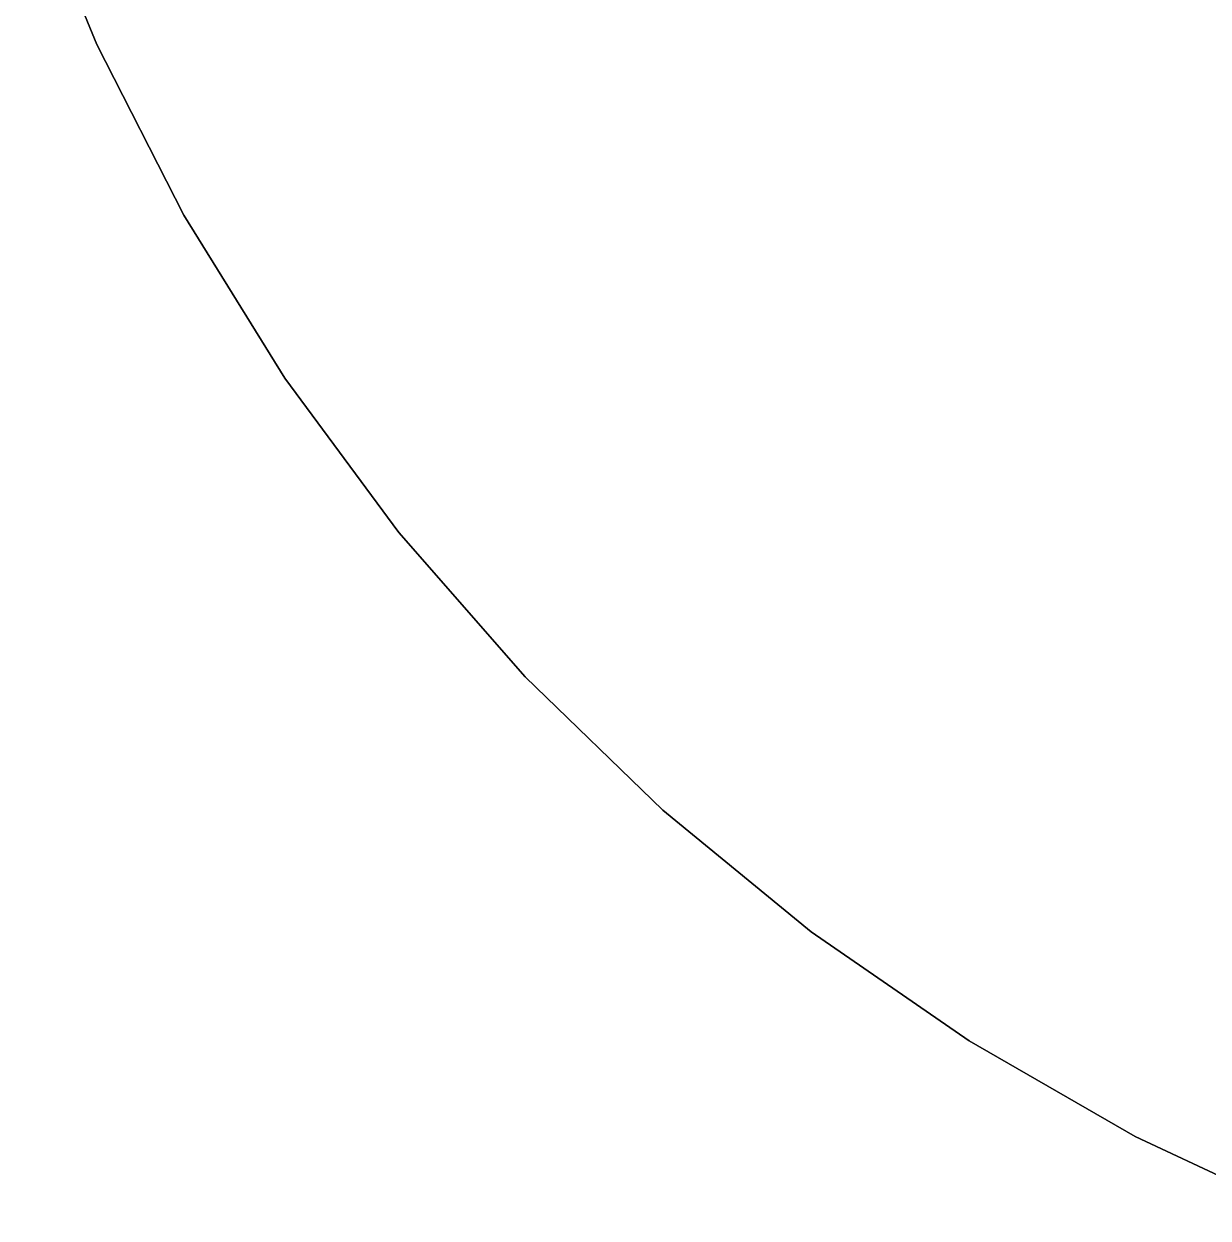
# Model space of a CAD drawing. Header units: millimetres. Extents: x -658 to 1307, y -81 to 472.
# Drawn here: x 1115.169 to 1118.229, y 37.86 to 40.945 of the extents above; entities that cross this region are included whole.
import ezdxf

# ---------------------------------------------------------------- set-up
doc = ezdxf.new("R2010")
doc.units = ezdxf.units.MM
doc.layers.get('0').update_dxf_attribs({"true_color": 0xffffff})

# ---------------------------------------------------------------- blocks, each defined once
blk = doc.blocks.new('Group67_1')
for p, q in [((1115.1694, 41.3508, 0.0004), (1115.3576, 40.8924, 0.0004)), ((1115.3576, 40.8924, 3), (1115.1694, 41.3508, 3)), ((1115.1694, 41.3508, 7.6996), (1115.3576, 40.8924, 7.6996)), ((1115.3576, 40.8924, 4.7), (1115.1694, 41.3508, 4.7)), ((1115.1694, 41.3508, 9.3996), (1115.3576, 40.8924, 9.3996)), ((1115.3576, 40.8924, 12.3992), (1115.1694, 41.3508, 12.3992)), ((1115.1694, 41.3508, 14.0992), (1115.3576, 40.8924, 14.0992)), ((1115.3576, 40.8924, 17.0988), (1115.1694, 41.3508, 17.0988)), ((1115.1694, 41.3508, 18.7988), (1115.3576, 40.8924, 18.7988)), ((1115.3576, 40.8924, 21.7984), (1115.1694, 41.3508, 21.7984)), ((1115.3576, 40.8924, 23.4984), (1115.1694, 41.3508, 23.4984)), ((1115.1694, 41.3508, 26.498), (1115.3576, 40.8924, 26.498)), ((1115.1694, 41.3508, 31.1975), (1115.3576, 40.8924, 31.1975)), ((1115.3576, 40.8924, 28.198), (1115.1694, 41.3508, 28.198)), ((1115.1694, 41.3508, 32.8975), (1115.3576, 40.8924, 32.8975)), ((1115.3576, 40.8924, 35.8971), (1115.1694, 41.3508, 35.8971)), ((1115.1694, 41.3508, 37.5971), (1115.3576, 40.8924, 37.5971)), ((1115.3576, 40.8924, 40.5967), (1115.1694, 41.3508, 40.5967)), ((1115.3576, 40.8924, 42.2967), (1115.1694, 41.3508, 42.2967)), ((1115.3576, 40.8924, 45.2963), (1115.1694, 41.3508, 45.2963)), ((1115.3576, 40.8924, 0.0004), (1115.3576, 40.8924, 3)), ((1115.3576, 40.8924, 0.0004), (1115.5828, 40.4511, 0.0004)), ((1115.5828, 40.4511, 3), (1115.3576, 40.8924, 3)), ((1115.3576, 40.8924, 7.6996), (1115.5828, 40.4511, 7.6996)), ((1115.5828, 40.4511, 4.7), (1115.3576, 40.8924, 4.7)), ((1115.3576, 40.8924, 7.6996), (1115.3576, 40.8924, 4.7)), ((1115.3576, 40.8924, 9.3996), (1115.3576, 40.8924, 12.3992)), ((1115.3576, 40.8924, 9.3996), (1115.5828, 40.4511, 9.3996)), ((1115.5828, 40.4511, 12.3992), (1115.3576, 40.8924, 12.3992)), ((1115.3576, 40.8924, 14.0992), (1115.3576, 40.8924, 17.0988)), ((1115.3576, 40.8924, 14.0992), (1115.5828, 40.4511, 14.0992)), ((1115.5828, 40.4511, 17.0988), (1115.3576, 40.8924, 17.0988)), ((1115.3576, 40.8924, 18.7988), (1115.5828, 40.4511, 18.7988)), ((1115.5828, 40.4511, 21.7984), (1115.3576, 40.8924, 21.7984)), ((1115.3576, 40.8924, 21.7984), (1115.3576, 40.8924, 18.7988)), ((1115.5828, 40.4511, 23.4984), (1115.3576, 40.8924, 23.4984)), ((1115.3576, 40.8924, 26.498), (1115.5828, 40.4511, 26.498)), ((1115.3576, 40.8924, 23.4984), (1115.3576, 40.8924, 26.498)), ((1115.3576, 40.8924, 31.1975), (1115.5828, 40.4511, 31.1975)), ((1115.5828, 40.4511, 28.198), (1115.3576, 40.8924, 28.198)), ((1115.3576, 40.8924, 28.198), (1115.3576, 40.8924, 31.1975)), ((1115.3576, 40.8924, 32.8975), (1115.5828, 40.4511, 32.8975)), ((1115.5828, 40.4511, 35.8971), (1115.3576, 40.8924, 35.8971)), ((1115.3576, 40.8924, 35.8971), (1115.3576, 40.8924, 32.8975)), ((1115.3576, 40.8924, 37.5971), (1115.3576, 40.8924, 40.5967)), ((1115.3576, 40.8924, 37.5971), (1115.5828, 40.4511, 37.5971)), ((1115.5828, 40.4511, 40.5967), (1115.3576, 40.8924, 40.5967)), ((1115.5828, 40.4511, 42.2967), (1115.3576, 40.8924, 42.2967)), ((1115.5828, 40.4511, 45.2963), (1115.3576, 40.8924, 45.2963)), ((1115.3576, 40.8924, 45.2963), (1115.3576, 40.8924, 42.2967)), ((1115.5828, 40.4511, 0.0004), (1115.8436, 40.0297, 0.0004)), ((1115.8436, 40.0297, 3), (1115.5828, 40.4511, 3)), ((1115.5828, 40.4511, 3), (1115.5828, 40.4511, 0.0004)), ((1115.5828, 40.4511, 7.6996), (1115.8436, 40.0297, 7.6996)), ((1115.8436, 40.0297, 4.7), (1115.5828, 40.4511, 4.7)), ((1115.5828, 40.4511, 7.6996), (1115.5828, 40.4511, 4.7)), ((1115.5828, 40.4511, 9.3996), (1115.5828, 40.4511, 12.3992)), ((1115.5828, 40.4511, 9.3996), (1115.8436, 40.0297, 9.3996)), ((1115.8436, 40.0297, 12.3992), (1115.5828, 40.4511, 12.3992)), ((1115.5828, 40.4511, 14.0992), (1115.5828, 40.4511, 17.0988)), ((1115.5828, 40.4511, 14.0992), (1115.8436, 40.0297, 14.0992)), ((1115.8436, 40.0297, 17.0988), (1115.5828, 40.4511, 17.0988)), ((1115.5828, 40.4511, 18.7988), (1115.5828, 40.4511, 21.7984)), ((1115.5828, 40.4511, 18.7988), (1115.8436, 40.0297, 18.7988)), ((1115.8436, 40.0297, 21.7984), (1115.5828, 40.4511, 21.7984)), ((1115.8436, 40.0297, 23.4984), (1115.5828, 40.4511, 23.4984)), ((1115.5828, 40.4511, 26.498), (1115.8436, 40.0297, 26.498)), ((1115.5828, 40.4511, 23.4984), (1115.5828, 40.4511, 26.498)), ((1115.5828, 40.4511, 31.1975), (1115.8436, 40.0297, 31.1975)), ((1115.8436, 40.0297, 28.198), (1115.5828, 40.4511, 28.198)), ((1115.5828, 40.4511, 28.198), (1115.5828, 40.4511, 31.1975)), ((1115.5828, 40.4511, 32.8975), (1115.5828, 40.4511, 35.8971)), ((1115.5828, 40.4511, 32.8975), (1115.8436, 40.0297, 32.8975)), ((1115.8436, 40.0297, 35.8971), (1115.5828, 40.4511, 35.8971)), ((1115.5828, 40.4511, 37.5971), (1115.5828, 40.4511, 40.5967)), ((1115.5828, 40.4511, 37.5971), (1115.8436, 40.0297, 37.5971)), ((1115.8436, 40.0297, 40.5967), (1115.5828, 40.4511, 40.5967)), ((1115.8436, 40.0297, 42.2967), (1115.5828, 40.4511, 42.2967)), ((1115.5828, 40.4511, 42.2967), (1115.5828, 40.4511, 45.2963)), ((1115.8436, 40.0297, 45.2963), (1115.5828, 40.4511, 45.2963)), ((1115.8436, 40.0297, 0.0004), (1116.1382, 39.6313, 0.0004)), ((1116.1382, 39.6313, 3), (1115.8436, 40.0297, 3)), ((1115.8436, 40.0297, 3), (1115.8436, 40.0297, 0.0004)), ((1115.8436, 40.0297, 7.6996), (1116.1382, 39.6313, 7.6996)), ((1116.1382, 39.6313, 4.7), (1115.8436, 40.0297, 4.7)), ((1115.8436, 40.0297, 4.7), (1115.8436, 40.0297, 7.6996)), ((1115.8436, 40.0297, 9.3996), (1116.1382, 39.6313, 9.3996)), ((1116.1382, 39.6313, 12.3992), (1115.8436, 40.0297, 12.3992)), ((1115.8436, 40.0297, 12.3992), (1115.8436, 40.0297, 9.3996)), ((1115.8436, 40.0297, 14.0992), (1116.1382, 39.6313, 14.0992)), ((1116.1382, 39.6313, 17.0988), (1115.8436, 40.0297, 17.0988)), ((1115.8436, 40.0297, 17.0988), (1115.8436, 40.0297, 14.0992)), ((1115.8436, 40.0297, 18.7988), (1116.1382, 39.6313, 18.7988)), ((1116.1382, 39.6313, 21.7984), (1115.8436, 40.0297, 21.7984)), ((1115.8436, 40.0297, 21.7984), (1115.8436, 40.0297, 18.7988)), ((1116.1382, 39.6313, 23.4984), (1115.8436, 40.0297, 23.4984)), ((1115.8436, 40.0297, 26.498), (1116.1382, 39.6313, 26.498)), ((1115.8436, 40.0297, 26.498), (1115.8436, 40.0297, 23.4984)), ((1115.8436, 40.0297, 31.1975), (1116.1382, 39.6313, 31.1975)), ((1116.1382, 39.6313, 28.198), (1115.8436, 40.0297, 28.198)), ((1115.8436, 40.0297, 31.1975), (1115.8436, 40.0297, 28.198)), ((1115.8436, 40.0297, 32.8975), (1116.1382, 39.6313, 32.8975)), ((1116.1382, 39.6313, 35.8971), (1115.8436, 40.0297, 35.8971)), ((1115.8436, 40.0297, 35.8971), (1115.8436, 40.0297, 32.8975)), ((1115.8436, 40.0297, 37.5971), (1116.1382, 39.6313, 37.5971)), ((1116.1382, 39.6313, 40.5967), (1115.8436, 40.0297, 40.5967)), ((1115.8436, 40.0297, 40.5967), (1115.8436, 40.0297, 37.5971)), ((1116.1382, 39.6313, 42.2967), (1115.8436, 40.0297, 42.2967)), ((1116.1382, 39.6313, 45.2963), (1115.8436, 40.0297, 45.2963)), ((1115.8436, 40.0297, 45.2963), (1115.8436, 40.0297, 42.2967)), ((1116.1382, 39.6313, 0.0004), (1116.1382, 39.6313, 3)), ((1116.1382, 39.6313, 0.0004), (1116.4646, 39.2585, 0.0004)), ((1116.4646, 39.2585, 3), (1116.1382, 39.6313, 3)), ((1116.1382, 39.6313, 7.6996), (1116.4646, 39.2585, 7.6996)), ((1116.4646, 39.2585, 4.7), (1116.1382, 39.6313, 4.7)), ((1116.1382, 39.6313, 7.6996), (1116.1382, 39.6313, 4.7)), ((1116.1382, 39.6313, 9.3996), (1116.1382, 39.6313, 12.3992)), ((1116.1382, 39.6313, 9.3996), (1116.4646, 39.2585, 9.3996)), ((1116.4646, 39.2585, 12.3992), (1116.1382, 39.6313, 12.3992)), ((1116.1382, 39.6313, 14.0992), (1116.1382, 39.6313, 17.0988)), ((1116.1382, 39.6313, 14.0992), (1116.4646, 39.2585, 14.0992)), ((1116.4646, 39.2585, 17.0988), (1116.1382, 39.6313, 17.0988)), ((1116.1382, 39.6313, 18.7988), (1116.1382, 39.6313, 21.7984)), ((1116.1382, 39.6313, 18.7988), (1116.4646, 39.2585, 18.7988)), ((1116.4646, 39.2585, 21.7984), (1116.1382, 39.6313, 21.7984)), ((1116.4646, 39.2585, 23.4984), (1116.1382, 39.6313, 23.4984)), ((1116.1382, 39.6313, 26.498), (1116.4646, 39.2585, 26.498)), ((1116.1382, 39.6313, 23.4984), (1116.1382, 39.6313, 26.498)), ((1116.1382, 39.6313, 31.1975), (1116.4646, 39.2585, 31.1975)), ((1116.4646, 39.2585, 28.198), (1116.1382, 39.6313, 28.198)), ((1116.1382, 39.6313, 28.198), (1116.1382, 39.6313, 31.1975)), ((1116.1382, 39.6313, 32.8975), (1116.1382, 39.6313, 35.8971)), ((1116.1382, 39.6313, 32.8975), (1116.4646, 39.2585, 32.8975)), ((1116.4646, 39.2585, 35.8971), (1116.1382, 39.6313, 35.8971)), ((1116.1382, 39.6313, 37.5971), (1116.1382, 39.6313, 40.5967)), ((1116.1382, 39.6313, 37.5971), (1116.4646, 39.2585, 37.5971)), ((1116.4646, 39.2585, 40.5967), (1116.1382, 39.6313, 40.5967)), ((1116.4646, 39.2585, 42.2967), (1116.1382, 39.6313, 42.2967)), ((1116.1382, 39.6313, 42.2967), (1116.1382, 39.6313, 45.2963)), ((1116.4646, 39.2585, 45.2963), (1116.1382, 39.6313, 45.2963)), ((1116.4646, 39.2585, 0.0004), (1116.8205, 38.9137, 0.0004)), ((1116.8205, 38.9137, 3), (1116.4646, 39.2585, 3)), ((1116.4646, 39.2585, 3), (1116.4646, 39.2585, 0.0004)), ((1116.4646, 39.2585, 7.6996), (1116.8205, 38.9137, 7.6996)), ((1116.8205, 38.9137, 4.7), (1116.4646, 39.2585, 4.7)), ((1116.4646, 39.2585, 4.7), (1116.4646, 39.2585, 7.6996)), ((1116.4646, 39.2585, 9.3996), (1116.8205, 38.9137, 9.3996)), ((1116.8205, 38.9137, 12.3992), (1116.4646, 39.2585, 12.3992)), ((1116.4646, 39.2585, 12.3992), (1116.4646, 39.2585, 9.3996)), ((1116.4646, 39.2585, 14.0992), (1116.8205, 38.9137, 14.0992)), ((1116.8205, 38.9137, 17.0988), (1116.4646, 39.2585, 17.0988)), ((1116.4646, 39.2585, 17.0988), (1116.4646, 39.2585, 14.0992)), ((1116.4646, 39.2585, 18.7988), (1116.8205, 38.9137, 18.7988)), ((1116.8205, 38.9137, 21.7984), (1116.4646, 39.2585, 21.7984)), ((1116.4646, 39.2585, 21.7984), (1116.4646, 39.2585, 18.7988)), ((1116.8205, 38.9137, 23.4984), (1116.4646, 39.2585, 23.4984)), ((1116.4646, 39.2585, 26.498), (1116.8205, 38.9137, 26.498)), ((1116.4646, 39.2585, 26.498), (1116.4646, 39.2585, 23.4984)), ((1116.4646, 39.2585, 31.1975), (1116.8205, 38.9137, 31.1975)), ((1116.8205, 38.9137, 28.198), (1116.4646, 39.2585, 28.198)), ((1116.4646, 39.2585, 31.1975), (1116.4646, 39.2585, 28.198)), ((1116.4646, 39.2585, 32.8975), (1116.8205, 38.9137, 32.8975)), ((1116.8205, 38.9137, 35.8971), (1116.4646, 39.2585, 35.8971)), ((1116.4646, 39.2585, 35.8971), (1116.4646, 39.2585, 32.8975)), ((1116.4646, 39.2585, 37.5971), (1116.8205, 38.9137, 37.5971)), ((1116.8205, 38.9137, 40.5967), (1116.4646, 39.2585, 40.5967)), ((1116.4646, 39.2585, 40.5967), (1116.4646, 39.2585, 37.5971)), ((1116.8205, 38.9137, 42.2967), (1116.4646, 39.2585, 42.2967)), ((1116.8205, 38.9137, 45.2963), (1116.4646, 39.2585, 45.2963)), ((1116.4646, 39.2585, 45.2963), (1116.4646, 39.2585, 42.2967)), ((1116.8205, 38.9137, 0.0004), (1116.8205, 38.9137, 3)), ((1116.8205, 38.9137, 0.0004), (1117.2036, 38.5995, 0.0004)), ((1117.2036, 38.5995, 3), (1116.8205, 38.9137, 3)), ((1116.8205, 38.9137, 7.6996), (1117.2036, 38.5995, 7.6996)), ((1117.2036, 38.5995, 4.7), (1116.8205, 38.9137, 4.7)), ((1116.8205, 38.9137, 7.6996), (1116.8205, 38.9137, 4.7)), ((1116.8205, 38.9137, 9.3996), (1116.8205, 38.9137, 12.3992)), ((1116.8205, 38.9137, 9.3996), (1117.2036, 38.5995, 9.3996)), ((1117.2036, 38.5995, 12.3992), (1116.8205, 38.9137, 12.3992)), ((1116.8205, 38.9137, 14.0992), (1116.8205, 38.9137, 17.0988)), ((1116.8205, 38.9137, 14.0992), (1117.2036, 38.5995, 14.0992)), ((1117.2036, 38.5995, 17.0988), (1116.8205, 38.9137, 17.0988)), ((1116.8205, 38.9137, 18.7988), (1116.8205, 38.9137, 21.7984)), ((1116.8205, 38.9137, 18.7988), (1117.2036, 38.5995, 18.7988)), ((1117.2036, 38.5995, 21.7984), (1116.8205, 38.9137, 21.7984)), ((1117.2036, 38.5995, 23.4984), (1116.8205, 38.9137, 23.4984)), ((1116.8205, 38.9137, 26.498), (1117.2036, 38.5995, 26.498)), ((1116.8205, 38.9137, 23.4984), (1116.8205, 38.9137, 26.498)), ((1116.8205, 38.9137, 31.1975), (1117.2036, 38.5995, 31.1975)), ((1117.2036, 38.5995, 28.198), (1116.8205, 38.9137, 28.198)), ((1116.8205, 38.9137, 31.1975), (1116.8205, 38.9137, 28.198)), ((1116.8205, 38.9137, 32.8975), (1116.8205, 38.9137, 35.8971)), ((1116.8205, 38.9137, 32.8975), (1117.2036, 38.5995, 32.8975)), ((1117.2036, 38.5995, 35.8971), (1116.8205, 38.9137, 35.8971)), ((1116.8205, 38.9137, 37.5971), (1116.8205, 38.9137, 40.5967)), ((1116.8205, 38.9137, 37.5971), (1117.2036, 38.5995, 37.5971)), ((1117.2036, 38.5995, 40.5967), (1116.8205, 38.9137, 40.5967)), ((1117.2036, 38.5995, 42.2967), (1116.8205, 38.9137, 42.2967)), ((1116.8205, 38.9137, 42.2967), (1116.8205, 38.9137, 45.2963)), ((1117.2036, 38.5995, 45.2963), (1116.8205, 38.9137, 45.2963)), ((1117.2036, 38.5995, 0.0004), (1117.6113, 38.3178, 0.0004)), ((1117.6113, 38.3178, 3), (1117.2036, 38.5995, 3)), ((1117.2036, 38.5995, 3), (1117.2036, 38.5995, 0.0004)), ((1117.2036, 38.5995, 7.6996), (1117.6113, 38.3178, 7.6996)), ((1117.6113, 38.3178, 4.7), (1117.2036, 38.5995, 4.7)), ((1117.2036, 38.5995, 7.6996), (1117.2036, 38.5995, 4.7)), ((1117.2036, 38.5995, 9.3996), (1117.6113, 38.3178, 9.3996)), ((1117.6113, 38.3178, 12.3992), (1117.2036, 38.5995, 12.3992)), ((1117.2036, 38.5995, 12.3992), (1117.2036, 38.5995, 9.3996)), ((1117.2036, 38.5995, 14.0992), (1117.6113, 38.3178, 14.0992)), ((1117.6113, 38.3178, 17.0988), (1117.2036, 38.5995, 17.0988)), ((1117.2036, 38.5995, 17.0988), (1117.2036, 38.5995, 14.0992)), ((1117.2036, 38.5995, 18.7988), (1117.6113, 38.3178, 18.7988)), ((1117.6113, 38.3178, 21.7984), (1117.2036, 38.5995, 21.7984)), ((1117.2036, 38.5995, 21.7984), (1117.2036, 38.5995, 18.7988)), ((1117.6113, 38.3178, 23.4984), (1117.2036, 38.5995, 23.4984)), ((1117.2036, 38.5995, 26.498), (1117.6113, 38.3178, 26.498)), ((1117.2036, 38.5995, 26.498), (1117.2036, 38.5995, 23.4984)), ((1117.2036, 38.5995, 31.1975), (1117.6113, 38.3178, 31.1975)), ((1117.6113, 38.3178, 28.198), (1117.2036, 38.5995, 28.198)), ((1117.2036, 38.5995, 28.198), (1117.2036, 38.5995, 31.1975)), ((1117.2036, 38.5995, 32.8975), (1117.6113, 38.3178, 32.8975)), ((1117.6113, 38.3178, 35.8971), (1117.2036, 38.5995, 35.8971)), ((1117.2036, 38.5995, 35.8971), (1117.2036, 38.5995, 32.8975)), ((1117.2036, 38.5995, 37.5971), (1117.6113, 38.3178, 37.5971)), ((1117.6113, 38.3178, 40.5967), (1117.2036, 38.5995, 40.5967)), ((1117.2036, 38.5995, 40.5967), (1117.2036, 38.5995, 37.5971)), ((1117.6113, 38.3178, 42.2967), (1117.2036, 38.5995, 42.2967)), ((1117.6113, 38.3178, 45.2963), (1117.2036, 38.5995, 45.2963)), ((1117.2036, 38.5995, 45.2963), (1117.2036, 38.5995, 42.2967)), ((1117.6113, 38.3178, 0.0004), (1117.6113, 38.3178, 3)), ((1117.6113, 38.3178, 0.0004), (1118.0407, 38.0706, 0.0004)), ((1118.0407, 38.0706, 3), (1117.6113, 38.3178, 3)), ((1117.6113, 38.3178, 7.6996), (1118.0407, 38.0706, 7.6996)), ((1118.0407, 38.0706, 4.7), (1117.6113, 38.3178, 4.7)), ((1117.6113, 38.3178, 4.7), (1117.6113, 38.3178, 7.6996)), ((1117.6113, 38.3178, 9.3996), (1117.6113, 38.3178, 12.3992)), ((1117.6113, 38.3178, 9.3996), (1118.0407, 38.0706, 9.3996)), ((1118.0407, 38.0706, 12.3992), (1117.6113, 38.3178, 12.3992)), ((1117.6113, 38.3178, 14.0992), (1117.6113, 38.3178, 17.0988)), ((1117.6113, 38.3178, 14.0992), (1118.0407, 38.0706, 14.0992)), ((1118.0407, 38.0706, 17.0988), (1117.6113, 38.3178, 17.0988)), ((1117.6113, 38.3178, 18.7988), (1117.6113, 38.3178, 21.7984)), ((1117.6113, 38.3178, 18.7988), (1118.0407, 38.0706, 18.7988)), ((1118.0407, 38.0706, 21.7984), (1117.6113, 38.3178, 21.7984)), ((1118.0407, 38.0706, 23.4984), (1117.6113, 38.3178, 23.4984)), ((1117.6113, 38.3178, 26.498), (1118.0407, 38.0706, 26.498)), ((1117.6113, 38.3178, 23.4984), (1117.6113, 38.3178, 26.498)), ((1117.6113, 38.3178, 31.1975), (1118.0407, 38.0706, 31.1975)), ((1118.0407, 38.0706, 28.198), (1117.6113, 38.3178, 28.198)), ((1117.6113, 38.3178, 28.198), (1117.6113, 38.3178, 31.1975)), ((1117.6113, 38.3178, 32.8975), (1117.6113, 38.3178, 35.8971)), ((1117.6113, 38.3178, 32.8975), (1118.0407, 38.0706, 32.8975)), ((1118.0407, 38.0706, 35.8971), (1117.6113, 38.3178, 35.8971)), ((1117.6113, 38.3178, 37.5971), (1117.6113, 38.3178, 40.5967)), ((1117.6113, 38.3178, 37.5971), (1118.0407, 38.0706, 37.5971)), ((1118.0407, 38.0706, 40.5967), (1117.6113, 38.3178, 40.5967)), ((1118.0407, 38.0706, 42.2967), (1117.6113, 38.3178, 42.2967)), ((1117.6113, 38.3178, 42.2967), (1117.6113, 38.3178, 45.2963)), ((1118.0407, 38.0706, 45.2963), (1117.6113, 38.3178, 45.2963)), ((1118.0407, 38.0706, 0.0004), (1118.489, 37.8595, 0.0004)), ((1118.489, 37.8595, 3), (1118.0407, 38.0706, 3)), ((1118.0407, 38.0706, 3), (1118.0407, 38.0706, 0.0004)), ((1118.0407, 38.0706, 7.6996), (1118.489, 37.8595, 7.6996)), ((1118.489, 37.8595, 4.7), (1118.0407, 38.0706, 4.7)), ((1118.0407, 38.0706, 7.6996), (1118.0407, 38.0706, 4.7)), ((1118.0407, 38.0706, 9.3996), (1118.489, 37.8595, 9.3996)), ((1118.489, 37.8595, 12.3992), (1118.0407, 38.0706, 12.3992)), ((1118.0407, 38.0706, 12.3992), (1118.0407, 38.0706, 9.3996)), ((1118.0407, 38.0706, 14.0992), (1118.489, 37.8595, 14.0992)), ((1118.489, 37.8595, 17.0988), (1118.0407, 38.0706, 17.0988)), ((1118.0407, 38.0706, 17.0988), (1118.0407, 38.0706, 14.0992)), ((1118.0407, 38.0706, 18.7988), (1118.489, 37.8595, 18.7988)), ((1118.489, 37.8595, 21.7984), (1118.0407, 38.0706, 21.7984)), ((1118.0407, 38.0706, 21.7984), (1118.0407, 38.0706, 18.7988)), ((1118.489, 37.8595, 23.4984), (1118.0407, 38.0706, 23.4984)), ((1118.0407, 38.0706, 26.498), (1118.489, 37.8595, 26.498)), ((1118.0407, 38.0706, 26.498), (1118.0407, 38.0706, 23.4984)), ((1118.0407, 38.0706, 31.1975), (1118.489, 37.8595, 31.1975)), ((1118.489, 37.8595, 28.198), (1118.0407, 38.0706, 28.198)), ((1118.0407, 38.0706, 31.1975), (1118.0407, 38.0706, 28.198)), ((1118.0407, 38.0706, 32.8975), (1118.489, 37.8595, 32.8975)), ((1118.489, 37.8595, 35.8971), (1118.0407, 38.0706, 35.8971)), ((1118.0407, 38.0706, 35.8971), (1118.0407, 38.0706, 32.8975)), ((1118.0407, 38.0706, 37.5971), (1118.489, 37.8595, 37.5971)), ((1118.489, 37.8595, 40.5967), (1118.0407, 38.0706, 40.5967)), ((1118.0407, 38.0706, 40.5967), (1118.0407, 38.0706, 37.5971)), ((1118.489, 37.8595, 42.2967), (1118.0407, 38.0706, 42.2967)), ((1118.489, 37.8595, 45.2963), (1118.0407, 38.0706, 45.2963)), ((1118.0407, 38.0706, 45.2963), (1118.0407, 38.0706, 42.2967))]:
    blk.add_line(p, q)

msp = doc.modelspace()

# ---------------------------------------------------------------- block references
msp.add_blockref('Group67_1', (0, 0))

doc.saveas('drawing.dxf')
